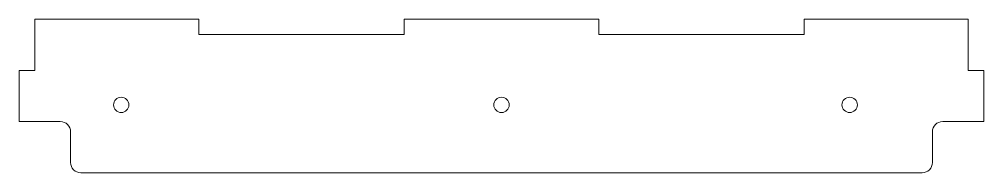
# Model space of a CAD drawing. Header units: millimetres. Extents: x -35 to 153, y -27 to 3.
import ezdxf

# ---------------------------------------------------------------- set-up
doc = ezdxf.new("R2010")
doc.units = ezdxf.units.MM

msp = doc.modelspace()

# ---------------------------------------------------------------- linework, layer by layer
at = {"color": 1, "lineweight": 5, "true_color": 0xff0000, "flags": 128}
msp.add_lwpolyline([(-35, -7), (-32, -7), (-32, 3), (0, 3), (0, 0), (40, 0), (40, 3), (78, 3), (78, 0), (118, 0), (118, 3), (150, 3), (150, -7), (153, -7), (153, -17), (145, -17, 0.414214), (143, -19), (143, -25, -0.414214), (141, -27), (-23, -27, -0.414214), (-25, -25), (-25, -19, 0.414214), (-27, -17), (-35, -17)], format="xyb", close=True, dxfattribs=at)
at = {"color": 1, "lineweight": 5, "true_color": 0xff0000}
for centre in [(-15.13, -13.74), (59, -13.74), (126.87, -13.74)]:
    msp.add_circle(centre, 1.5, dxfattribs=at)

doc.saveas('drawing.dxf')
